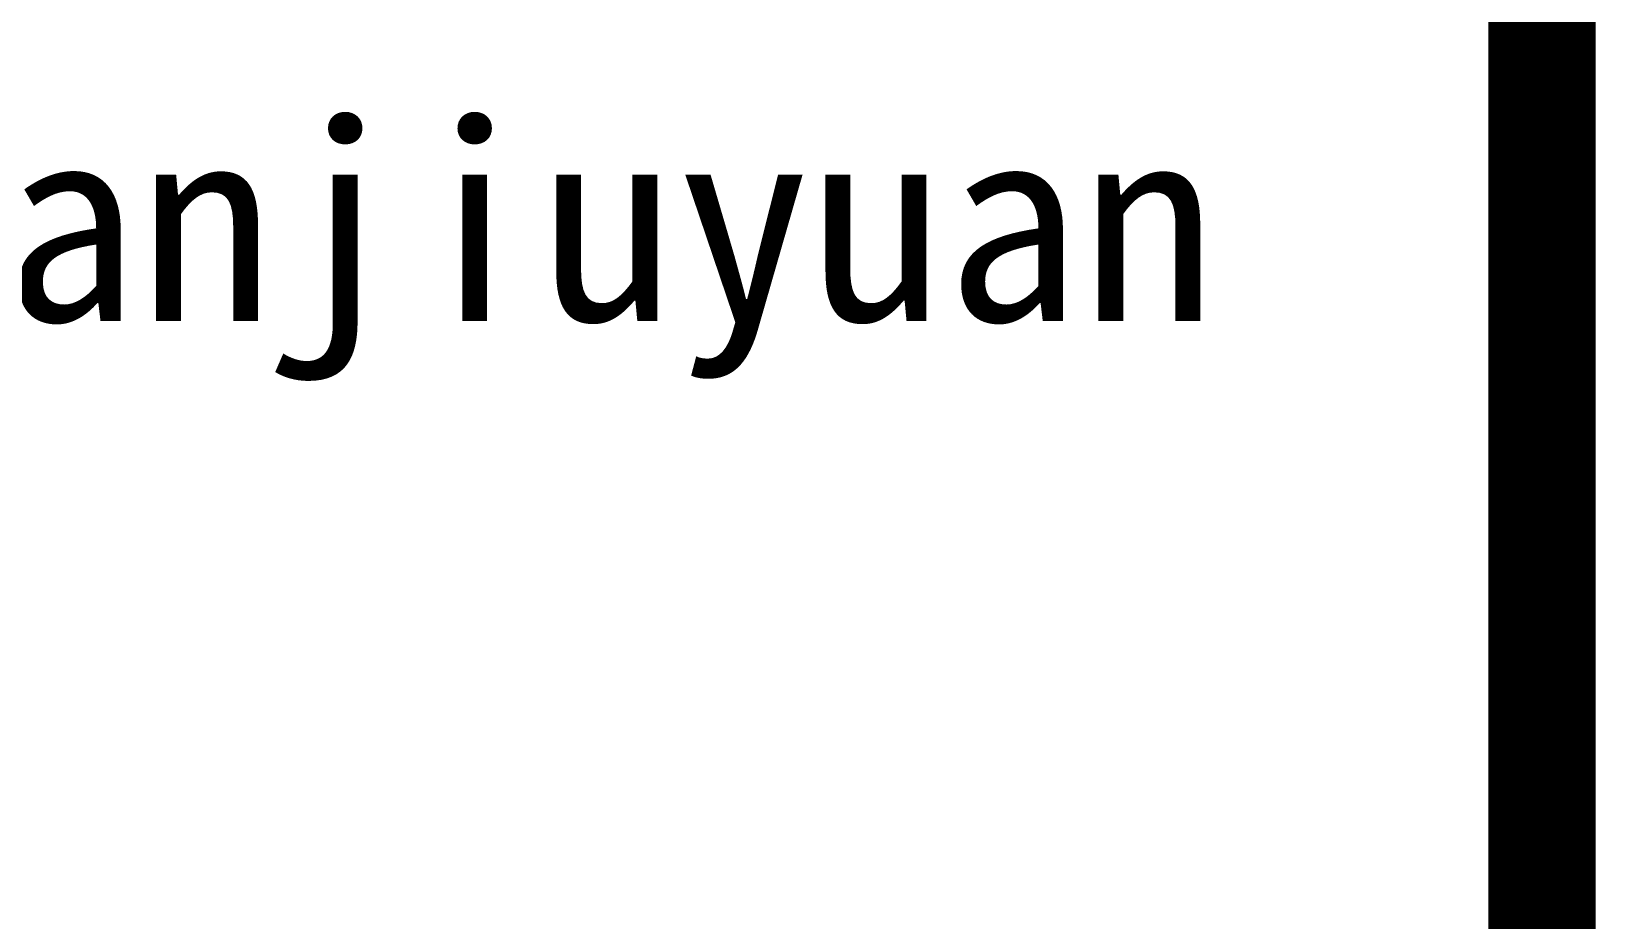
# Model space of a CAD drawing. Extents: x -137808 to 103746506, y -332957 to -111547.
# Drawn here: x 168513 to 169971, y -204242 to -203414 of the extents above; entities that cross this region are included whole.
import ezdxf

# ---------------------------------------------------------------- set-up
doc = ezdxf.new("R2010")
doc.units = 0
doc.header["$LTSCALE"] = 25
doc.header["$MEASUREMENT"] = 0
doc.layers.get('0').update_dxf_attribs({"linetype": 'CONTINUOUS'})
doc.layers.add('PUB_TITLE', color=4, linetype='CONTINUOUS')
doc.styles.add('宋体', font='', dxfattribs={"width": 0.8})
doc.styles.get('宋体').set_extended_font_data('SimSun')

# ---------------------------------------------------------------- blocks, each defined once
blk = doc.blocks.new('tjnhty')
at = {"const_width": 100}
blk.add_lwpolyline([(1267556.7, -1732652.9), (1272550.7, -1732652.9), (1272550.7, -1772652.9), (1267556.7, -1772652.9)], close=True, dxfattribs=at)
at = {"color": 7, "style": '宋体'}
blk.add_text('jingxianguihuajianzhushejiyanjiuyuan', height=184.374, dxfattribs=at).set_placement((1267730.8, -1744589.8))

msp = doc.modelspace()

# ---------------------------------------------------------------- linework, layer by layer
at = {"layer": 'PUB_TITLE', "const_width": 100}
msp.add_lwpolyline([(99121.1, -231747.1), (169921.1, -231747.1), (169921.1, -191747.1), (99121.1, -191747.1)], close=True, dxfattribs=at)

# ---------------------------------------------------------------- block references
msp.add_blockref('tjnhty', (-1102629.7, 1540905.8))
msp.add_blockref('tjnhty', (-1102629.7, 1540905.8))

doc.saveas('drawing.dxf')
